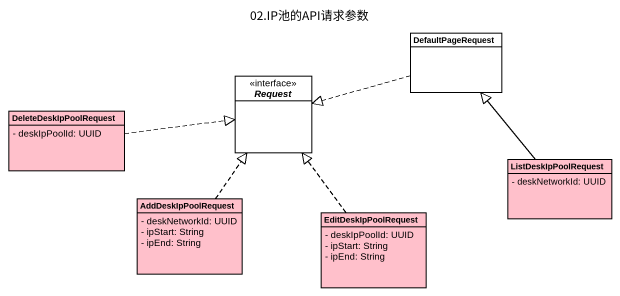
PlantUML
@startuml
title 02.IP池的API请求参数
hide circle
hide empty members
skinparam classAttributeIconSize 0
class DefaultPageRequest #FFFFFF
interface Request <<interface>> #FFFFFF
class DeleteDeskIpPoolRequest #FFC0CB {
  - deskIpPoolId: UUID
}
class ListDeskIpPoolRequest #FFC0CB {
  - deskNetworkId: UUID
}
class AddDeskIpPoolRequest #FFC0CB {
  - deskNetworkId: UUID
  - ipStart: String
  - ipEnd: String
}
class EditDeskIpPoolRequest #FFC0CB {
  - deskIpPoolId: UUID
  - ipStart: String
  - ipEnd: String
}
DefaultPageRequest .left.|> Request
DeleteDeskIpPoolRequest .right.|> Request
ListDeskIpPoolRequest -up-|> DefaultPageRequest
AddDeskIpPoolRequest .up.|> Request
EditDeskIpPoolRequest .up.|> Request
@enduml
